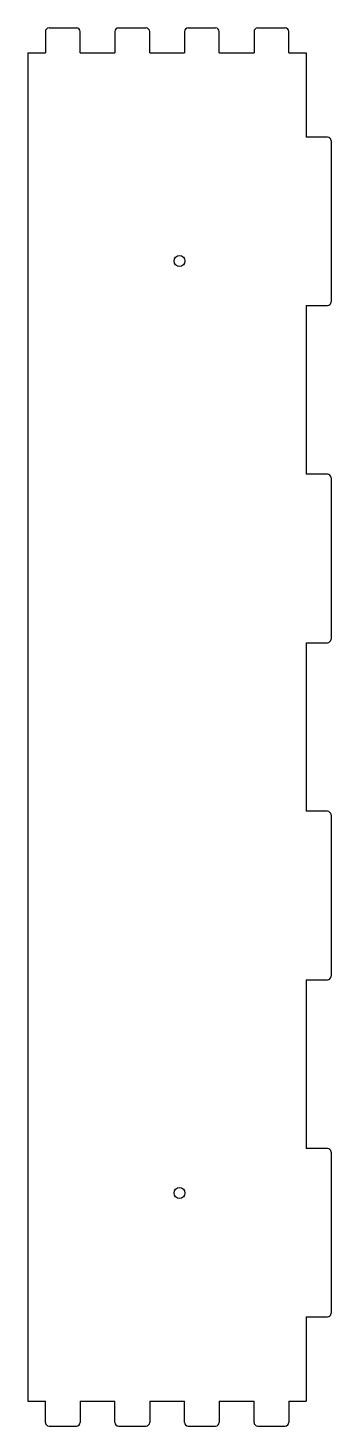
# Model space of a CAD drawing. Header units: millimetres. Extents: x 0 to 166, y 0 to 766.
import ezdxf

# ---------------------------------------------------------------- set-up
doc = ezdxf.new("R2010")
doc.units = ezdxf.units.MM
doc.layers.add('CutProfile', color=7, linetype='CONTINUOUS')

msp = doc.modelspace()

# ---------------------------------------------------------------- linework, layer by layer
at = {"layer": 'CutProfile'}
for p, q in [((11.525, 766), (26.575, 766)), ((49.625, 766), (64.675, 766)), ((87.725, 766), (102.775, 766)), ((125.825, 766), (140.875, 766)), ((9.525, 764), (9.525, 752.4)), ((28.575, 752.4), (28.575, 764)), ((47.625, 764), (47.625, 752.4)), ((66.675, 752.4), (66.675, 764)), ((85.725, 764), (85.725, 752.4)), ((104.775, 752.4), (104.775, 764)), ((123.825, 764), (123.825, 752.4)), ((142.875, 752.4), (142.875, 764)), ((0, 752.4), (9.525, 752.4)), ((0, 752.4), (0, 13.6)), ((28.575, 752.4), (47.625, 752.4)), ((66.675, 752.4), (85.725, 752.4)), ((104.775, 752.4), (123.825, 752.4)), ((142.875, 752.4), (152.4, 752.4)), ((152.4, 752.4), (152.4, 706.225)), ((164, 706.225), (152.4, 706.225)), ((166, 704.225), (166, 615.875)), ((152.4, 613.875), (152.4, 521.525)), ((152.4, 613.875), (164, 613.875)), ((164, 521.525), (152.4, 521.525)), ((166, 519.525), (166, 431.175)), ((152.4, 429.175), (152.4, 336.825)), ((152.4, 429.175), (164, 429.175)), ((164, 336.825), (152.4, 336.825)), ((166, 334.825), (166, 246.475)), ((152.4, 244.475), (152.4, 152.125)), ((152.4, 244.475), (164, 244.475)), ((164, 152.125), (152.4, 152.125)), ((166, 150.125), (166, 61.775)), ((152.4, 59.775), (152.4, 13.6)), ((152.4, 59.775), (164, 59.775)), ((0, 13.6), (9.525, 13.6)), ((9.525, 2), (9.525, 13.6)), ((28.575, 13.6), (28.575, 2)), ((28.575, 13.6), (47.625, 13.6)), ((47.625, 2), (47.625, 13.6)), ((66.675, 13.6), (66.675, 2)), ((66.675, 13.6), (85.725, 13.6)), ((85.725, 2), (85.725, 13.6)), ((104.775, 13.6), (104.775, 2)), ((104.775, 13.6), (123.825, 13.6)), ((123.825, 2), (123.825, 13.6)), ((142.875, 13.6), (142.875, 2)), ((142.875, 13.6), (152.4, 13.6)), ((11.525, 0), (26.575, 0)), ((49.625, 0), (64.675, 0)), ((87.725, 0), (102.775, 0)), ((125.825, 0), (140.875, 0))]:
    msp.add_line(p, q, dxfattribs=at)
for centre in [(83, 638.333), (83, 127.667)]:
    msp.add_circle(centre, 3, dxfattribs=at)
for centre, start, end in [((11.525, 764), 90, 180), ((26.575, 764), 0, 90), ((49.625, 764), 90, 180), ((64.675, 764), 0, 90), ((87.725, 764), 90, 180), ((102.775, 764), 0, 90), ((125.825, 764), 90, 180), ((140.875, 764), 0, 90), ((164, 704.225), 0, 90), ((164, 615.875), -90, 0), ((164, 519.525), 0, 90), ((164, 431.175), -90, 0), ((164, 334.825), 0, 90), ((164, 246.475), -90, 0), ((164, 150.125), 0, 90), ((164, 61.775), -90, 0), ((11.525, 2), 180, -90), ((26.575, 2), -90, 0), ((49.625, 2), 180, -90), ((64.675, 2), -90, 0), ((87.725, 2), 180, -90), ((102.775, 2), -90, 0), ((125.825, 2), 180, -90), ((140.875, 2), -90, 0)]:
    msp.add_arc(centre, 2, start, end, dxfattribs=at)

doc.saveas('drawing.dxf')
